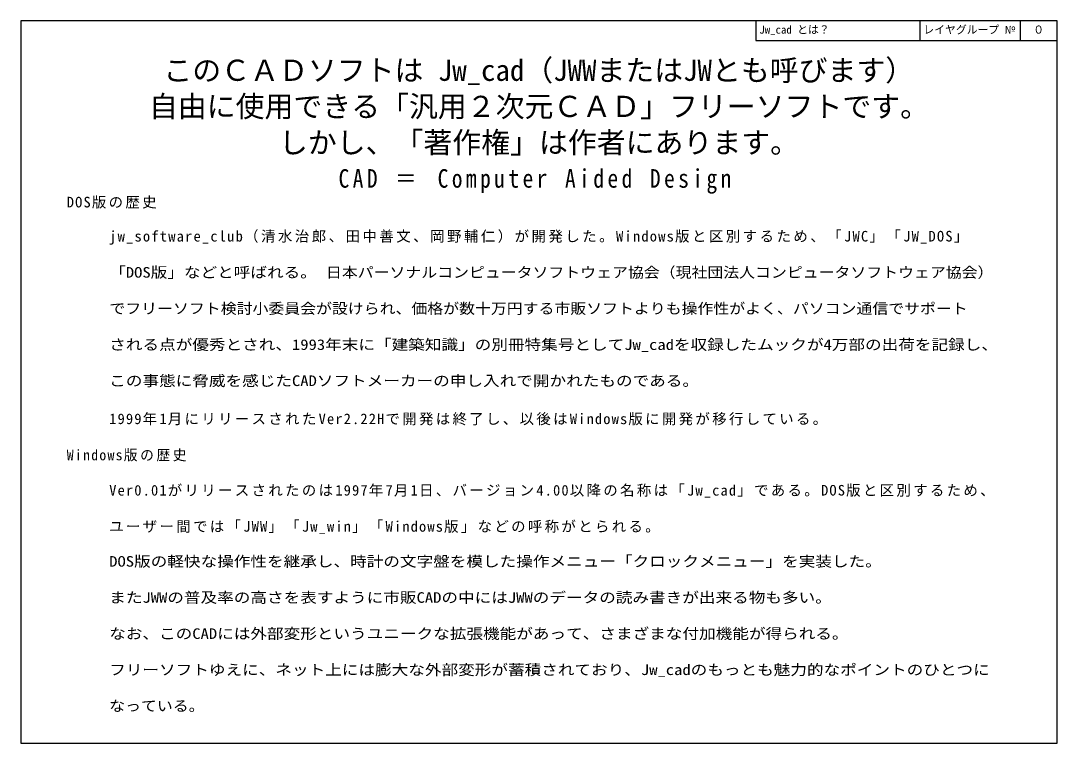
# Model space of a CAD drawing. Units: millimetres, scale not verified. Extents: x -14350 to 14350, y -10000 to 10000.
import ezdxf
from ezdxf.enums import TextEntityAlignment as Align

# ---------------------------------------------------------------- set-up
doc = ezdxf.new("R2010")
doc.units = ezdxf.units.MM
doc.header["$LTSCALE"] = 100
for name, color, linetype in [('0-0_通芯', 7, 'Continuous'), ('0-A', 7, 'Continuous'), ('0-B_文字', 7, 'Continuous')]:
    doc.layers.add(name, color=color, linetype=linetype)
doc.styles.add('ＭＳ ゴシック', font='')
doc.styles.get('ＭＳ ゴシック').set_extended_font_data('MS Gothic')

msp = doc.modelspace()

# ---------------------------------------------------------------- linework, layer by layer
at = {"layer": '0-0_通芯'}
for p, q in [((6000, 10000), (6000, 9453.9)), ((10542.4, 10000), (10542.4, 9453.9)), ((13319.2, 10000), (13319.2, 9453.9)), ((6000, 9453.9), (14350, 9453.9))]:
    msp.add_line(p, q, dxfattribs=at)
msp.add_lwpolyline([(14350, 10000), (-14350, 10000), (-14350, -10000), (14350, -10000)], close=True, dxfattribs=at)

# ---------------------------------------------------------------- texts
at = {"layer": '0-0_通芯', "style": 'ＭＳ ゴシック'}
for s, p in [('Jw_cad とは？', (6100, 9577)), ('レイヤグループ №', (10642.4, 9577)), ('０', (13684.6, 9577))]:
    msp.add_text(s, height=219.9, dxfattribs=at).set_placement(p, align=Align.BOTTOM_LEFT)
at = {"layer": '0-A', "style": 'ＭＳ ゴシック'}
for s, p in [('このＣＡＤソフトは Jw_cad（JWWまたはJWとも呼びます）', (-10400, 8159.6)), ('自由に使用できる「汎用２次元ＣＡＤ」フリーソフトです。', (-10800, 7159.6)), ('しかし、「著作権」は作者にあります。', (-7200, 6159.6))]:
    msp.add_text(s, height=586.5, dxfattribs=at).set_placement(p, align=Align.BOTTOM_LEFT)
at = {"layer": '0-A', "color": 2, "insert": (-5550, 5209.6), "char_height": 513.2, "attachment_point": 7, "style": 'ＭＳ ゴシック'}
msp.add_mtext('\\T1.32;\\W0.85;CAD\\~＝\\~Computer\\~Aided\\~Design', dxfattribs=at)
at = {"layer": '0-B_文字', "style": 'ＭＳ ゴシック'}
for s, width, p in [('「DOS版」などと呼ばれる。', 1.15, (-11900, 2800)), ('日本パーソナルコンピュータソフトウェア協会（現社団法人コンピュータソフトウェア協会）', 1.1, (-5900, 2800)), ('でフリーソフト検討小委員会が設けられ、価格が数十万円する市販ソフトよりも操作性がよく、パソコン通信でサポート', 1.1, (-11894.1, 1800)), ('される点が優秀とされ、1993年末に「建築知識」の別冊特集号としてJw_cadを収録したムックが4万部の出荷を記録し、', 1.15, (-11900, 800)), ('この事態に脅威を感じたCADソフトメーカーの申し入れで開かれたものである。', 1.15, (-11900, -200)), ('DOS版の軽快な操作性を継承し、時計の文字盤を模した操作メニュー「クロックメニュー」を実装した。', 1.15, (-11900, -5200)), ('またJWWの普及率の高さを表すように市販CADの中にはJWWのデータの読み書きが出来る物も多い。', 1.15, (-11900, -6200)), ('なお、このCADには外部変形というユニークな拡張機能があって、さまざまな付加機能が得られる。', 1.15, (-11900, -7200)), ('フリーソフトゆえに、ネット上には膨大な外部変形が蓄積されており、Jw_cadのもっとも魅力的なポイントのひとつに', 1.15, (-11900, -8200)), ('なっている。', 1.1, (-11900, -9200))]:
    msp.add_text(s, height=293.3, dxfattribs=dict(at, width=width)).set_placement(p, align=Align.BOTTOM_LEFT)
at = {"layer": '0-B_文字', "char_height": 293.3, "attachment_point": 7, "style": 'ＭＳ ゴシック'}
for s, insert in [('\\T1.16;DOS版の歴史', (-13075, 4800)), ('\\T1.17;jw_software_club（清水治郎、田中善文、岡野輔仁）が開発した。Windows版と区別するため、「JWC」「JW_DOS」', (-11900, 3800)), ('\\T1.16;1999年1月にリリースされたVer2.22Hで開発は終了し、以後はWindows版に開発が移行している。', (-11900, -1200)), ('\\T1.19;\\W0.95;Windows版の歴史', (-13075, -2200)), ('\\T1.16;Ver0.01がリリースされたのは1997年7月1日、バージョン4.00以降の名称は「Jw_cad」である。DOS版と区別するため、', (-11900, -3200)), ('\\T1.16;ユーザー間では「JWW」「Jw_win」「Windows版」などの呼称がとられる。', (-11900, -4200))]:
    msp.add_mtext(s, dxfattribs=dict(at, insert=insert))

doc.saveas('drawing.dxf')
